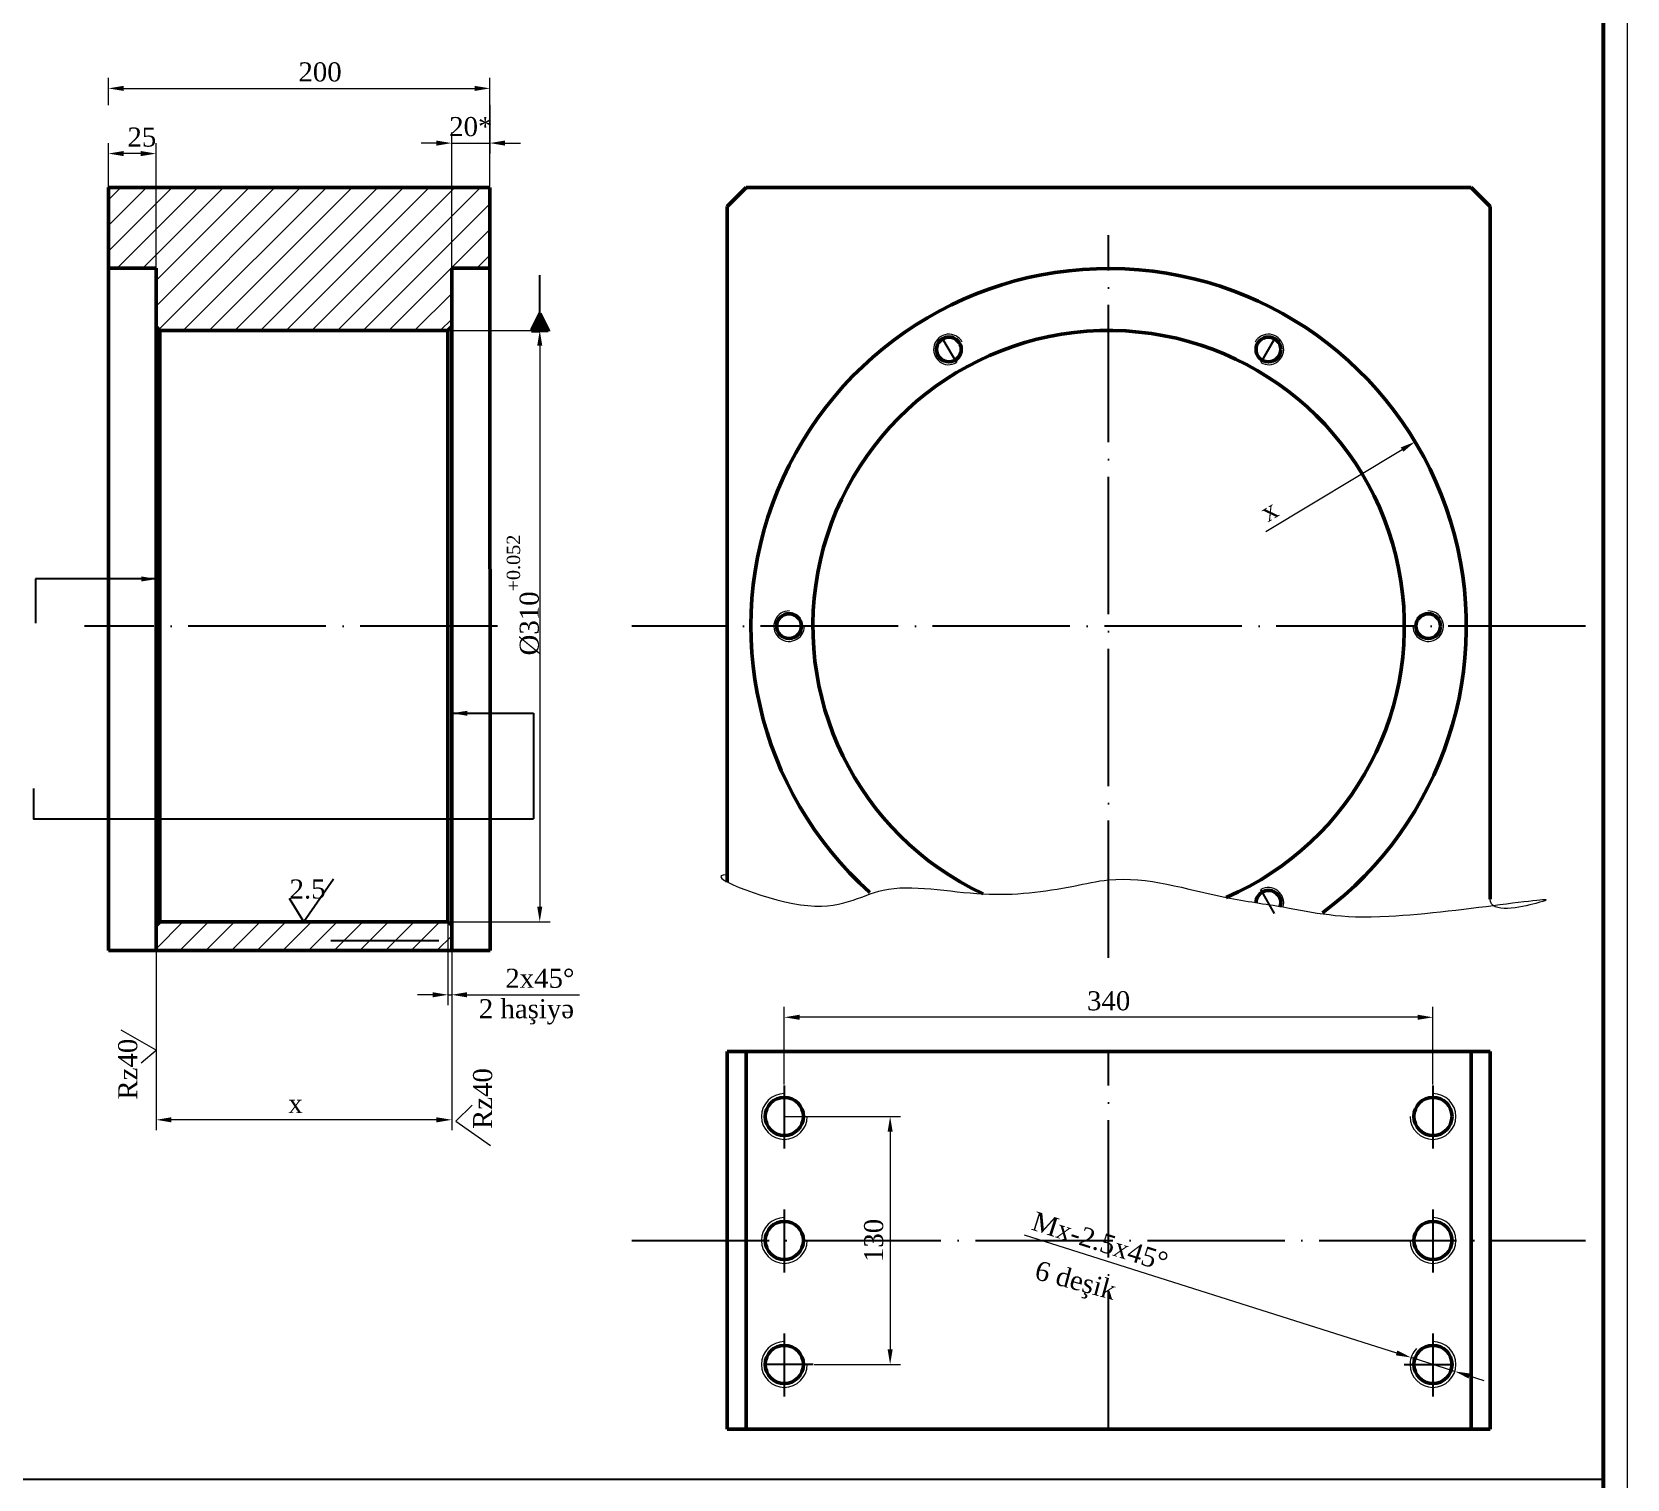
# Model space of a CAD drawing. Header units: millimetres. Extents: x -954 to 34898, y -2134 to 12006.
# Drawn here: x 14635 to 15472, y 1226 to 1984 of the extents above; entities that cross this region are included whole.
import ezdxf

# ---------------------------------------------------------------- set-up
doc = ezdxf.new("R2010")
doc.units = ezdxf.units.MM
doc.header["$LTSCALE"] = 3
doc.linetypes.add('ACAD_ISO04W100', pattern=[30, 24, -3, 0, -3])
for name, color, linetype, lineweight in [('êîíòóðíàÿ', 7, 'Continuous', 53), ('ðàçìåðíûå', 220, 'Continuous', 25), ('òîíêàÿ', 7, 'Continuous', 25), ('òîíêèé', 7, 'Continuous', 20), ('контурная', 7, 'Continuous', 50), ('осевые', 1, 'ACAD_ISO04W100', 25), ('тонкая', 7, 'Continuous', 20)]:
    doc.layers.add(name, color=color, linetype=linetype, lineweight=lineweight)
doc.layers.add('осевая', color=4, linetype='Continuous')
doc.styles.add('s2.5v4', font='times.ttf', dxfattribs={"height": 10})
doc.dimstyles.new('s2.5v4', dxfattribs={"dimtxt": 10, "dimasz": 8, "dimexe": 5.5, "dimexo": 0.5, "dimgap": 3.5, "dimtad": 1, "dimdec": 0, "dimtxsty": 's2.5v4', "dimcen": 2.5, "dimclrd": 256, "dimclre": 1, "dimclrt": 256, "dimadec": 0, "dimazin": 0, "dimtfac": 1, "dimtdec": 0, "dimtmove": 0, "dimatfit": 3, "dimfxl": 1, "dimlwd": -1, "dimlwe": -1, "dimarcsym": 0})

# ---------------------------------------------------------------- blocks, each defined once
blk = doc.blocks.new('*D166')
at = {"layer": 'Defpoints', "color": 0, "transparency": 16777216}
for p in [(14854.07, 1827.67), (14846.48, 1517.67), (14901.59, 1517.67)]:
    blk.add_point(p, dxfattribs=at)
at = {"layer": 'тонкая', "color": 1, "transparency": 16777216}
for p, q in [((14854.57, 1827.67), (14907.09, 1827.67)), ((14846.98, 1517.67), (14907.09, 1517.67))]:
    blk.add_line(p, q, dxfattribs=at)
at = {"layer": 'тонкая', "transparency": 16777216}
blk.add_line((14901.59, 1819.67), (14901.59, 1525.67), dxfattribs=at)
for points in [[(14900.26, 1819.67), (14902.93, 1819.67), (14901.59, 1827.67)], [(14900.26, 1525.67), (14902.93, 1525.67), (14901.59, 1517.67)]]:
    blk.add_solid(points, dxfattribs=at)
at = {"layer": 'тонкая', "transparency": 16777216, "insert": (14892.88, 1688.97), "char_height": 10, "attachment_point": 5, "rotation": 90, "style": 's2.5v4'}
blk.add_mtext('%%C310{\\H0.7x;\\S+0.052^ ;}', dxfattribs=at)
blk = doc.blocks.new('*D167')
at = {"layer": 'Defpoints', "color": 0, "transparency": 16777216}
for p in [(14675.48, 1920.42), (14675.48, 1877.65), (14700.48, 1837.67)]:
    blk.add_point(p, dxfattribs=at)
at = {"layer": 'тонкая', "color": 1, "transparency": 16777216}
for p, q in [((14675.48, 1878.15), (14675.48, 1925.92)), ((14700.48, 1838.17), (14700.48, 1925.92))]:
    blk.add_line(p, q, dxfattribs=at)
at = {"layer": 'тонкая', "transparency": 16777216}
blk.add_line((14692.48, 1920.42), (14683.48, 1920.42), dxfattribs=at)
for points in [[(14683.48, 1921.75), (14683.48, 1919.08), (14675.48, 1920.42)], [(14692.48, 1921.75), (14692.48, 1919.08), (14700.48, 1920.42)]]:
    blk.add_solid(points, dxfattribs=at)
at = {"layer": 'тонкая', "transparency": 16777216, "insert": (14693.03, 1929), "char_height": 10, "attachment_point": 5, "style": 's2.5v4'}
blk.add_mtext('25', dxfattribs=at)
blk = doc.blocks.new('*D168')
at = {"layer": 'Defpoints', "color": 0, "transparency": 16777216}
for p in [(14853.46, 1517.67), (14855.46, 1486.36), (14855.46, 1479.42)]:
    blk.add_point(p, dxfattribs=at)
at = {"layer": 'тонкая', "color": 1, "transparency": 16777216}
for p, q in [((14853.46, 1517.17), (14853.46, 1473.92)), ((14855.46, 1485.86), (14855.46, 1473.92))]:
    blk.add_line(p, q, dxfattribs=at)
at = {"layer": 'тонкая', "transparency": 16777216}
for p, q in [((14845.46, 1479.42), (14837.46, 1479.42)), ((14853.46, 1479.42), (14855.46, 1479.42)), ((14863.46, 1479.42), (14922.36, 1479.42))]:
    blk.add_line(p, q, dxfattribs=at)
for points in [[(14845.46, 1480.75), (14845.46, 1478.08), (14853.46, 1479.42)], [(14863.46, 1480.75), (14863.46, 1478.08), (14855.46, 1479.42)]]:
    blk.add_solid(points, dxfattribs=at)
at = {"layer": 'тонкая', "transparency": 16777216, "insert": (14901.68, 1488), "char_height": 10, "attachment_point": 5, "style": 's2.5v4'}
blk.add_mtext('2x45%%D', dxfattribs=at)
blk = doc.blocks.new('*D186')
at = {"layer": 'Defpoints', "color": 0, "transparency": 16777216}
for p in [(15029.79, 1467.61), (15029.79, 1431.83), (15369.79, 1431.83)]:
    blk.add_point(p, dxfattribs=at)
at = {"layer": 'тонкая', "color": 1, "transparency": 16777216}
for p, q in [((15029.79, 1432.33), (15029.79, 1473.11)), ((15369.79, 1432.33), (15369.79, 1473.11))]:
    blk.add_line(p, q, dxfattribs=at)
at = {"layer": 'тонкая', "transparency": 16777216}
blk.add_line((15361.79, 1467.61), (15037.79, 1467.61), dxfattribs=at)
for points in [[(15037.79, 1468.95), (15037.79, 1466.28), (15029.79, 1467.61)], [(15361.79, 1468.95), (15361.79, 1466.28), (15369.79, 1467.61)]]:
    blk.add_solid(points, dxfattribs=at)
at = {"layer": 'тонкая', "transparency": 16777216, "insert": (15199.79, 1476.2), "char_height": 10, "attachment_point": 5, "style": 's2.5v4'}
blk.add_mtext('340', dxfattribs=at)
blk = doc.blocks.new('*D187')
at = {"layer": 'Defpoints', "color": 0, "transparency": 16777216}
for p in [(15029.79, 1415.62), (15044.96, 1285.62), (15085.26, 1285.62)]:
    blk.add_point(p, dxfattribs=at)
at = {"layer": 'тонкая', "color": 1, "transparency": 16777216}
for p, q in [((15030.29, 1415.62), (15090.76, 1415.62)), ((15045.46, 1285.62), (15090.76, 1285.62))]:
    blk.add_line(p, q, dxfattribs=at)
at = {"layer": 'тонкая', "transparency": 16777216}
blk.add_line((15085.26, 1407.62), (15085.26, 1293.62), dxfattribs=at)
for points in [[(15083.93, 1407.62), (15086.59, 1407.62), (15085.26, 1415.62)], [(15083.93, 1293.62), (15086.59, 1293.62), (15085.26, 1285.62)]]:
    blk.add_solid(points, dxfattribs=at)
at = {"layer": 'тонкая', "transparency": 16777216, "insert": (15076.67, 1350.62), "char_height": 10, "attachment_point": 5, "rotation": 90, "style": 's2.5v4'}
blk.add_mtext('130', dxfattribs=at)
blk = doc.blocks.new('*D188')
at = {"layer": 'Defpoints', "color": 0, "transparency": 16777216}
for p in [(15358.35, 1289.25), (15381.23, 1281.99)]:
    blk.add_point(p, dxfattribs=at)
at = {"layer": 'тонкая', "transparency": 16777216}
for p, q in [((15155.54, 1353.56), (15350.73, 1291.67)), ((15381.23, 1281.99), (15358.35, 1289.25)), ((15388.86, 1279.57), (15396.48, 1277.16))]:
    blk.add_line(p, q, dxfattribs=at)
at = {"layer": 'тонкая', "color": 1, "transparency": 16777216}
blk.add_arc((15369.79, 1285.62), 12, 136.14558, 177.61268, dxfattribs=at)
at = {"layer": 'тонкая', "transparency": 16777216}
for points in [[(15351.13, 1292.94), (15350.33, 1290.39), (15358.35, 1289.25)], [(15389.26, 1280.85), (15388.45, 1278.3), (15381.23, 1281.99)]]:
    blk.add_solid(points, dxfattribs=at)
at = {"layer": 'тонкая', "transparency": 16777216, "insert": (15195.28, 1349.98), "char_height": 10, "attachment_point": 5, "rotation": 342.40614, "style": 's2.5v4'}
blk.add_mtext('Mx-2.5x45%%D', dxfattribs=at)
blk = doc.blocks.new('*D193')
at = {"layer": 'Defpoints', "color": 0, "transparency": 16777216}
for p in [(14700.48, 1502.65), (14855.46, 1502.65), (14700.48, 1413.87)]:
    blk.add_point(p, dxfattribs=at)
at = {"layer": 'тонкая', "color": 1, "transparency": 16777216}
for p, q in [((14700.48, 1502.15), (14700.48, 1408.37)), ((14855.46, 1502.15), (14855.46, 1408.37))]:
    blk.add_line(p, q, dxfattribs=at)
at = {"layer": 'тонкая', "transparency": 16777216}
blk.add_line((14847.46, 1413.87), (14708.48, 1413.87), dxfattribs=at)
for points in [[(14708.48, 1415.2), (14708.48, 1412.54), (14700.48, 1413.87)], [(14847.46, 1415.2), (14847.46, 1412.54), (14855.46, 1413.87)]]:
    blk.add_solid(points, dxfattribs=at)
at = {"layer": 'тонкая', "transparency": 16777216, "insert": (14773.55, 1422.37), "char_height": 10, "attachment_point": 5, "style": 's2.5v4'}
blk.add_mtext('x', dxfattribs=at)
blk = doc.blocks.new('*D175')
at = {"layer": 'Defpoints', "color": 0, "transparency": 16777216}
for p in [(14875.45, 1954.59), (14675.48, 1945.26), (14875.45, 1902.65)]:
    blk.add_point(p, dxfattribs=at)
at = {"layer": 'тонкая', "color": 1, "transparency": 16777216}
for p, q in [((14675.48, 1945.76), (14675.48, 1960.09)), ((14875.45, 1903.15), (14875.45, 1960.09))]:
    blk.add_line(p, q, dxfattribs=at)
at = {"layer": 'тонкая', "transparency": 16777216}
blk.add_line((14683.48, 1954.59), (14867.45, 1954.59), dxfattribs=at)
for points in [[(14683.48, 1955.92), (14683.48, 1953.25), (14675.48, 1954.59)], [(14867.45, 1955.92), (14867.45, 1953.25), (14875.45, 1954.59)]]:
    blk.add_solid(points, dxfattribs=at)
at = {"layer": 'тонкая', "transparency": 16777216, "insert": (14786.44, 1963.17), "char_height": 10, "attachment_point": 5, "style": 's2.5v4'}
blk.add_mtext('200', dxfattribs=at)
blk = doc.blocks.new('*D177')
at = {"layer": 'Defpoints', "color": 0, "transparency": 16777216}
for p in [(15360.45, 1769.35), (15039.14, 1576)]:
    blk.add_point(p, dxfattribs=at)
at = {"layer": 'тонкая', "transparency": 16777216}
blk.add_line((15282.27, 1722.3), (15353.6, 1765.22), dxfattribs=at)
blk.add_solid([(15352.91, 1766.36), (15354.28, 1764.08), (15360.45, 1769.35)], dxfattribs=at)
at = {"layer": 'тонкая', "transparency": 16777216, "insert": (15283.89, 1733.2), "char_height": 10, "attachment_point": 5, "rotation": 31.03659, "style": 's2.5v4'}
blk.add_mtext('x', dxfattribs=at)
blk = doc.blocks.new('*D203')
at = {"layer": 'Defpoints', "color": 0, "transparency": 16777216}
for p in [(14875.45, 1946.44), (14875.45, 1925.91), (14855.46, 1860.34)]:
    blk.add_point(p, dxfattribs=at)
at = {"layer": 'тонкая', "color": 1, "transparency": 16777216}
for p, q in [((14875.45, 1945.94), (14875.45, 1920.41)), ((14855.46, 1860.84), (14855.46, 1931.41))]:
    blk.add_line(p, q, dxfattribs=at)
at = {"layer": 'тонкая', "transparency": 16777216}
for p, q in [((14847.46, 1925.91), (14839.46, 1925.91)), ((14855.46, 1925.91), (14875.45, 1925.91)), ((14883.45, 1925.91), (14891.45, 1925.91))]:
    blk.add_line(p, q, dxfattribs=at)
for points in [[(14847.46, 1927.24), (14847.46, 1924.58), (14855.46, 1925.91)], [(14883.45, 1927.24), (14883.45, 1924.58), (14875.45, 1925.91)]]:
    blk.add_solid(points, dxfattribs=at)
at = {"layer": 'тонкая', "transparency": 16777216, "insert": (14865.46, 1934.5), "char_height": 10, "attachment_point": 5, "style": 's2.5v4'}
blk.add_mtext('20*', dxfattribs=at)

msp = doc.modelspace()

# ---------------------------------------------------------------- hatches: boundary and pattern name
at = {"layer": 'êîíòóðíàÿ'}
msp.add_hatch(color=256, dxfattribs=at).paths.add_polyline_path([(14901.592, 1836.624), (14897.188, 1827.675), (14901.592, 1827.675), (14905.997, 1827.675)])
at = {"layer": 'тонкая'}
h = msp.add_hatch(dxfattribs=at)
h.set_pattern_fill('ANSI31', color=256, scale=3, style=0)
h.set_pattern_definition([(45, (-5919.607, 1021.713), (-6.735192, 6.735192), [])])
h.paths.add_polyline_path([(14855.458, 1502.647), (14855.458, 1515.675), (14853.458, 1517.675), (14702.484, 1517.675), (14700.484, 1515.675), (14700.484, 1502.647)])
h.paths.add_polyline_path([(14875.464, 1902.647), (14675.484, 1902.647), (14675.484, 1860.34), (14700.484, 1860.34), (14700.484, 1829.675), (14702.484, 1827.675), (14853.458, 1827.675), (14855.458, 1829.675), (14855.458, 1860.34), (14875.481, 1860.341)])

# ---------------------------------------------------------------- linework, layer by layer
at = {"color": 0, "linetype": 'ByBlock', "lineweight": -2}
for points in [[(14901.592, 1836.624), (14901.592, 1856.62)], [(14636.304, 1587.544), (14636.304, 1571.623), (14898.326, 1571.623)], [(14793.538, 1539.949), (14777.971, 1517.675), (14770.452, 1529.876)]]:
    msp.add_lwpolyline(points, dxfattribs=at)
at = {"layer": 'êîíòóðíàÿ'}
for p, q in [((15459.058, 2660), (15459.058, 582.5)), ((14897.188, 1827.675), (14901.592, 1827.675)), ((14905.997, 1827.675), (14901.592, 1827.675))]:
    msp.add_line(p, q, dxfattribs=at)
for points in [[(14901.592, 1836.624), (14897.188, 1827.675)], [(14901.592, 1836.624), (14905.997, 1827.675)]]:
    msp.add_lwpolyline(points, dxfattribs=at)
at = {"layer": 'òîíêàÿ'}
msp.add_line((14036.558, 1225.535), (15459.058, 1225.535), dxfattribs=at)
at = {"layer": 'òîíêèé'}
msp.add_line((15471.558, 2672.5), (15471.558, 570), dxfattribs=at)
at = {"layer": 'контурная'}
for p, q in [((14875.454, 1902.647), (14675.484, 1902.647)), ((14675.484, 1902.647), (14675.484, 1502.647)), ((14875.465, 1902.647), (14875.614, 1502.647)), ((14999.793, 1892.647), (15009.793, 1902.647)), ((15009.793, 1902.647), (15389.793, 1902.647)), ((15389.793, 1902.647), (15399.793, 1892.647)), ((14999.793, 1892.647), (14999.793, 1538.435)), ((15399.793, 1529.614), (15399.793, 1892.647)), ((14675.484, 1860.34), (14700.484, 1860.34)), ((14700.484, 1860.34), (14700.484, 1672.675)), ((14875.454, 1860.34), (14855.458, 1860.34)), ((14855.458, 1860.34), (14855.458, 1672.065)), ((14702.484, 1827.675), (14700.484, 1829.675)), ((14702.484, 1827.675), (14853.458, 1827.675)), ((14702.484, 1827.675), (14702.484, 1672.675)), ((14853.458, 1827.675), (14855.458, 1829.675)), ((14853.458, 1827.675), (14853.458, 1672.065)), ((14700.484, 1502.647), (14700.484, 1672.675)), ((14702.484, 1517.675), (14702.484, 1672.675)), ((14853.458, 1517.675), (14853.458, 1672.065)), ((14855.458, 1502.647), (14855.458, 1672.065)), ((14702.484, 1517.675), (14700.484, 1515.675)), ((14702.484, 1517.675), (14853.458, 1517.675)), ((14853.458, 1517.675), (14855.458, 1515.675)), ((14875.614, 1502.647), (14675.484, 1502.647)), ((14999.793, 1449.62), (14999.793, 1251.62)), ((15399.793, 1449.62), (14999.793, 1449.62)), ((15009.793, 1449.62), (15009.793, 1251.62)), ((15389.793, 1449.62), (15389.793, 1251.62)), ((15399.793, 1251.62), (15399.793, 1449.62)), ((14999.793, 1251.62), (15399.793, 1251.62))]:
    msp.add_line(p, q, dxfattribs=at)
for centre, radius in [((15116.043, 1817.734), 6.5), ((15283.543, 1817.734), 6.5), ((15032.293, 1672.675), 6.5), ((15367.293, 1672.675), 6.5), ((15029.793, 1415.62), 10), ((15369.793, 1415.62), 10), ((15029.793, 1350.62), 10), ((15369.793, 1350.62), 10), ((15029.793, 1285.62), 10), ((15369.793, 1285.62), 10)]:
    msp.add_circle(centre, radius, dxfattribs=at)
for centre, radius, start, end in [((15199.793, 1672.675), 187.5, 306.714463, 228.11516), ((15199.793, 1672.675), 155, 293.431423, 244.920024), ((15283.543, 1527.616), 6.5, 342.692232, 179.789961)]:
    msp.add_arc(centre, radius, start, end, dxfattribs=at)
at = {"layer": 'осевая'}
for p, q in [((15029.793, 1431.834), (15029.793, 1398.903)), ((15369.793, 1431.834), (15369.793, 1398.903)), ((15029.793, 1366.834), (15029.793, 1333.903)), ((15369.793, 1366.834), (15369.793, 1333.903)), ((15029.793, 1301.834), (15029.793, 1268.903)), ((15369.793, 1301.834), (15369.793, 1268.903)), ((15044.962, 1285.62), (15018.8, 1285.62)), ((15354.623, 1285.62), (15380.785, 1285.62))]:
    msp.add_line(p, q, dxfattribs=at)
at = {"layer": 'осевые'}
for p, q in [((15199.793, 1498.76), (15199.793, 1877.647)), ((15112.793, 1823.363), (15120.043, 1810.806)), ((15286.793, 1823.363), (15279.543, 1810.806)), ((14879.484, 1672.675), (14662.929, 1672.675)), ((15449.793, 1672.675), (14949.793, 1672.675)), ((15286.793, 1521.986), (15279.543, 1534.544)), ((14848.628, 1507.675), (14792.076, 1507.675)), ((15199.793, 1251.62), (15199.793, 1449.62)), ((14949.793, 1350.62), (15449.793, 1350.62))]:
    msp.add_line(p, q, dxfattribs=at)
at = {"layer": 'тонкая'}
for points in [[(14692.602, 1443.795), (14700.484, 1450.336), (14682.258, 1460.859)], [(14866.178, 1421.503), (14857.579, 1413.081), (14875.77, 1400.344)]]:
    msp.add_lwpolyline(points, dxfattribs=at)
for centre, radius, start, end in [((15116.043, 1817.734), 8, 28.631612, 300), ((15283.543, 1817.734), 8, 240, 151.368388), ((15032.293, 1672.675), 8, 88.631612, 0), ((15367.293, 1672.675), 8, 180, 91.368388), ((15283.543, 1527.616), 8, 344.315806, 120), ((15029.793, 1415.62), 12, 90, 0), ((15369.793, 1415.62), 12, 180, 90), ((15029.793, 1350.62), 12, 90, 0), ((15369.793, 1350.62), 12, 180, 90), ((15029.793, 1285.62), 12, 90, 0), ((15369.793, 1285.62), 12, 180, 90)]:
    msp.add_arc(centre, radius, start, end, dxfattribs=at)
at = {"layer": 'тонкая', "start_tangent": (-0.9996616, 0.0260142), "end_tangent": (0, 1)}
msp.add_spline([(14999.793, 1542.249), (15038.242, 1526.653), (15081.609, 1534.3), (15134.091, 1532.289), (15181.522, 1536.438), (15199.793, 1539.66), (15261.429, 1530.457), (15291.245, 1525.453), (15346.738, 1520.598), (15423.743, 1527.335), (15399.793, 1529.614)], degree=3, dxfattribs=at)

# ---------------------------------------------------------------- texts
at = {"color": 0, "linetype": 'ByBlock', "lineweight": -2, "style": 's2.5v4'}
msp.add_text('2.5', height=10, dxfattribs=at).set_placement((14770.452, 1529.876))
at = {"layer": 'ðàçìåðíûå', "style": 's2.5v4'}
for p in [(14690.615, 1424.485), (14876.643, 1409.064)]:
    msp.add_text('Rz40', height=10, rotation=90, dxfattribs=at).set_placement(p)
at = {"layer": 'тонкая', "style": 's2.5v4'}
msp.add_text('2 haşiyə', height=10, dxfattribs=at).set_placement((14869.657, 1467.112))
msp.add_text('6 deşik', height=10, rotation=345, dxfattribs=at).set_placement((15160.399, 1330.569))

# ---------------------------------------------------------------- dimensions: what is measured, and where the dimension line sits
at = {"layer": 'тонкая'}
for base, p1, p2, picture, middle in [((14875.454, 1954.587), (14675.484, 1945.256), (14875.454, 1902.647), '*D175', (14786.444, 1954.587)), ((14675.484, 1920.418), (14700.484, 1837.675), (14675.484, 1877.647), '*D167', (14693.034, 1920.418))]:
    dim = msp.add_linear_dim(base=base, p1=p1, p2=p2, dimstyle='s2.5v4', dxfattribs=at)
    dim.commit()
    dim.dimension.update_dxf_attribs({"geometry": picture, "text_midpoint": middle, "dimtype": 160})
for base, p1, p2, text, picture, middle in [((14875.454, 1925.909), (14855.458, 1860.34), (14875.454, 1946.445), '20*', '*D203', (14865.456, 1925.909)), ((14855.458, 1479.415), (14853.458, 1517.675), (14855.458, 1486.363), '<>x45%%D', '*D168', (14901.685, 1479.415)), ((14700.484, 1413.871), (14855.458, 1502.647), (14700.484, 1502.647), 'x', '*D193', (14773.55, 1413.871))]:
    dim = msp.add_linear_dim(base=base, p1=p1, p2=p2, text=text, dimstyle='s2.5v4', dxfattribs=at)
    dim.commit()
    dim.dimension.update_dxf_attribs({"geometry": picture, "text_midpoint": middle, "dimtype": 160})
dim = msp.add_linear_dim(base=(14901.592, 1517.675), p1=(14854.068, 1827.675), p2=(14846.484, 1517.675), angle=90, text='%%C<>{\\H0.7x;\\S+0.052^ ;}', dimstyle='s2.5v4', dxfattribs=at)
dim.commit()
dim.dimension.update_dxf_attribs({"geometry": '*D166', "text_midpoint": (14901.592, 1688.973), "dimtype": 160})
for p1, p2, text, picture, middle in [((15039.136, 1576.003), (15360.45, 1769.347), 'x', '*D177', (15288.268, 1725.913)), ((15381.232, 1281.993), (15358.354, 1289.247), 'Mx-2.5x45%%D', '*D188', (15192.685, 1341.781))]:
    dim = msp.add_diameter_dim_2p(p1=p1, p2=p2, text=text, dimstyle='s2.5v4', dxfattribs=at)
    dim.commit()
    dim.dimension.update_dxf_attribs({"geometry": picture, "text_midpoint": middle, "dimtype": 163})
dim = msp.add_linear_dim(base=(15029.793, 1467.612), p1=(15369.793, 1431.834), p2=(15029.793, 1431.834), dimstyle='s2.5v4', dxfattribs=at)
dim.commit()
dim.dimension.update_dxf_attribs({"geometry": '*D186', "text_midpoint": (15199.793, 1476.198)})
dim = msp.add_linear_dim(base=(15085.261, 1285.62), p1=(15029.793, 1415.62), p2=(15044.962, 1285.62), angle=90, dimstyle='s2.5v4', dxfattribs=at)
dim.commit()
dim.dimension.update_dxf_attribs({"geometry": '*D187', "text_midpoint": (15076.675, 1350.62)})

# ---------------------------------------------------------------- leaders
at = {"color": 0, "linetype": 'ByBlock', "lineweight": -2}
for points in [[(14700.839, 1697.402), (14637.232, 1697.402), (14637.232, 1674.166)], [(14855.619, 1626.996), (14898.326, 1626.996), (14898.326, 1571.623)]]:
    msp.add_leader(points, dimstyle='s2.5v4', override={"dimgap": 1.5, "dimtad": 0}, dxfattribs=at)

doc.saveas('drawing.dxf')
